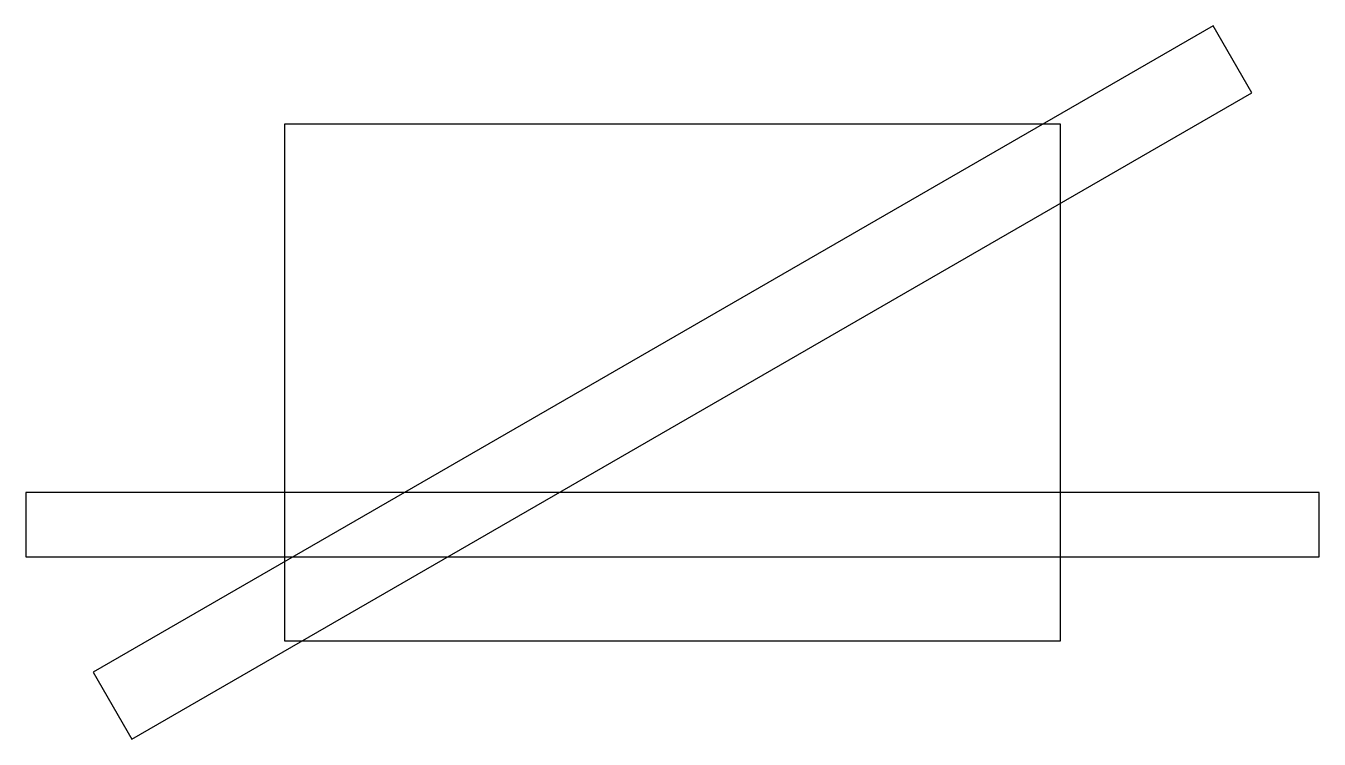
# Model space of a CAD drawing. Header units: millimetres. Extents: x -100 to 100, y -55 to 55.
import ezdxf

# ---------------------------------------------------------------- set-up
doc = ezdxf.new("R2010")
doc.units = ezdxf.units.MM
for name, color, linetype in [('A_CHANNEL_AT_30_Z-8', 2, 'CONTINUOUS'), ('B_STRAIGHT_CHANNEL_Z-6', 3, 'CONTINUOUS'), ('BLANK', 1, 'CONTINUOUS')]:
    doc.layers.add(name, color=color, linetype=linetype)

msp = doc.modelspace()

# ---------------------------------------------------------------- linework, layer by layer
at = {"layer": 'A_CHANNEL_AT_30_Z-8'}
for p, q in [((83.6025, 55.1962), (-89.6025, -44.8038)), ((89.6025, 44.8038), (83.6025, 55.1962)), ((-83.6025, -55.1962), (89.6025, 44.8038)), ((-89.6025, -44.8038), (-83.6025, -55.1962))]:
    msp.add_line(p, q, dxfattribs=at)
at = {"layer": 'B_STRAIGHT_CHANNEL_Z-6'}
for p, q in [((100, -17), (-100, -17)), ((-100, -17), (-100, -27)), ((100, -27), (100, -17)), ((-100, -27), (100, -27))]:
    msp.add_line(p, q, dxfattribs=at)
at = {"layer": 'BLANK'}
for p, q in [((60, 40), (-60, 40)), ((-60, 40), (-60, -40)), ((60, -40), (60, 40)), ((-60, -40), (60, -40))]:
    msp.add_line(p, q, dxfattribs=at)

doc.saveas('drawing.dxf')
